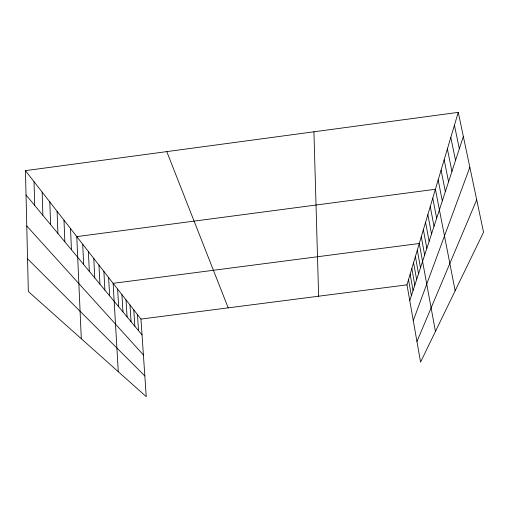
<?xml version="1.0" encoding="UTF-8"?>
<svg xmlns="http://www.w3.org/2000/svg" width="509" height="509" viewBox="0 0 509 509"><rect width="100%" height="100%" fill="white"/><g stroke="black" fill="none" stroke-linecap="round" stroke-linejoin="round"><path stroke-width="0.76" d="M458.259 112.362L483.55 232.219L420.574 362.115L406.99 284.843L458.259 112.362L25.45 170.642L28.332 291.504L146.248 396.638L140.961 319.079L25.45 170.642M409.764 300.641L463.349 136.482M413.276 320.6L469.839 167.232M416.947 341.494L476.704 199.776M140.961 319.079L406.99 284.843M27.556 258.807L144.836 375.947M26.773 225.996L143.404 354.977M26.029 194.979L142.043 334.941M166.78 151.612L228.185 307.856M454.429 125.265L459.328 148.806M450.809 137.436L455.536 160.424M447.386 148.94L451.947 171.406M444.153 159.826L448.563 181.789M441.08 170.152L445.35 191.632M438.166 179.957L442.302 200.966M455.161 290.779L435.399 189.272L76.783 236.609L81.3 338.727M432.765 198.141L436.646 218.285M430.251 206.59L434.024 226.327M427.853 214.652L431.524 233.994M425.569 222.35L429.132 241.311M423.38 229.705L426.847 248.309M421.287 236.749L424.665 255.003M435.443 331.442L419.282 243.499L113.138 283.335L118.266 371.691M417.297 250.154L420.51 267.734M415.401 256.542L418.532 273.791M413.582 262.663L416.636 279.6M411.838 268.542L414.81 285.18M410.159 274.186L413.066 290.537M408.542 279.619L411.38 295.684M137.436 314.556L138.518 330.691M133.784 309.86L134.86 326.275M129.98 304.974L131.055 321.682M126.022 299.89L127.091 316.91M121.905 294.596L122.968 311.934M117.617 289.087L118.667 306.742M108.608 277.513L109.645 295.856M103.881 271.437L104.899 290.136M98.943 265.087L99.949 284.156M93.783 258.457L94.769 277.908M88.375 251.51L89.342 271.367M82.719 244.237L83.661 264.508M70.547 228.598L71.432 249.754M63.994 220.181L64.847 241.807M57.097 211.318L57.905 233.44M49.825 201.971L50.588 224.609M42.152 192.109L42.864 215.288M313.926 131.799L318.634 296.219M34.039 181.681L34.688 205.426"/></g></svg>
